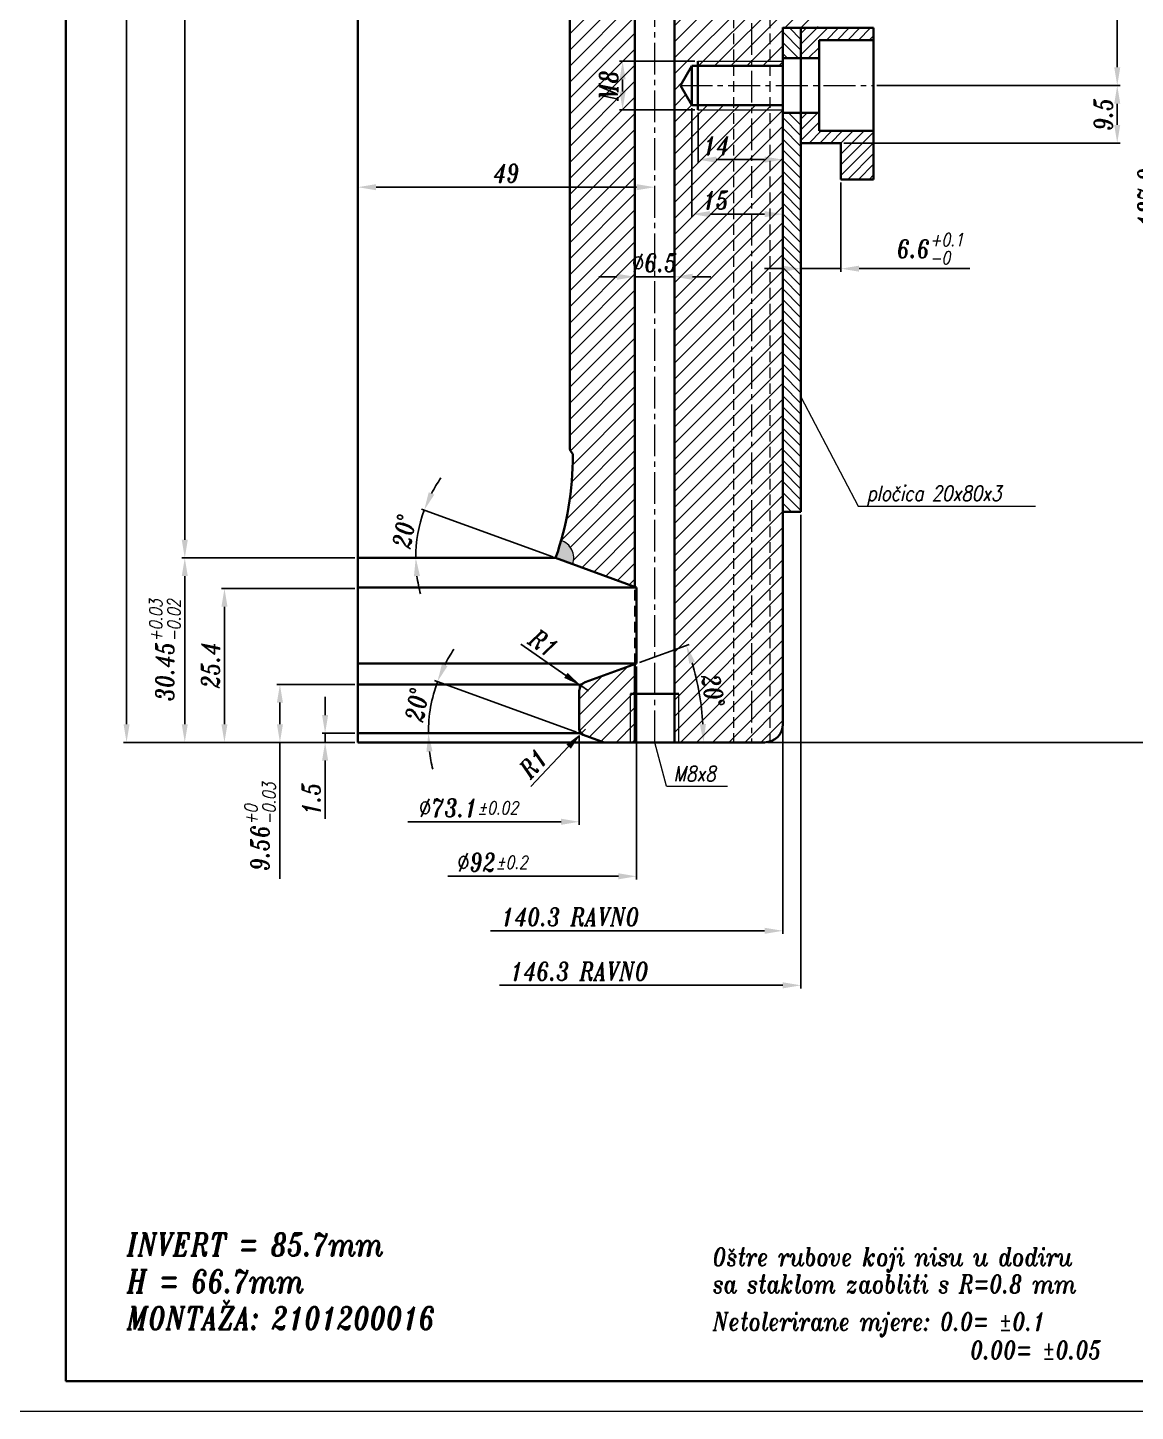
# Model space of a CAD drawing. Extents: x -199 to 935, y -94 to 506.
# Drawn here: x 25.2 to 208.1, y -94.1 to 134.3 of the extents above; entities that cross this region are included whole.
import ezdxf

# ---------------------------------------------------------------- set-up
doc = ezdxf.new("R2010")
doc.units = 0
doc.header["$LTSCALE"] = 7
doc.header["$MEASUREMENT"] = 0
doc.linetypes.add('CENTER2', pattern=[1.125, 0.75, -0.125, 0.125, -0.125])
doc.linetypes.add('HIDDEN', pattern=[0.375, 0.25, -0.125])
doc.layers.get('0').update_dxf_attribs({"linetype": 'CONTINUOUS', "lineweight": 15})
for name, color, linetype, lineweight in [('1', 1, 'CENTER2', 15), ('2', 2, 'HIDDEN', 15), ('3', 3, 'CONTINUOUS', 30), ('8', 252, 'CONTINUOUS', 15)]:
    doc.layers.add(name, color=color, linetype=linetype, lineweight=lineweight)
doc.styles.add('ITALICT', font='ITALICT.shx', dxfattribs={"width": 0.8, "height": 3})
doc.dimstyles.get("Standard").update_dxf_attribs({"dimtxt": 3, "dimasz": 3, "dimexe": 0.5, "dimexo": 0.5, "dimgap": 0.8, "dimtad": 1, "dimdsep": 46, "dimtxsty": 'ITALICT', "dimcen": 0.09, "dimazin": 2, "dimtfac": 1, "dimtmove": 0, "dimatfit": 3, "dimfxl": 1, "dimtolj": 1, "dimtzin": 0, "dimarcsym": 0})

# ---------------------------------------------------------------- blocks, each defined once
blk = doc.blocks.new('*D16')
at = {"color": 0, "lineweight": -2, "transparency": 16777216}
for p, q in [((135.88, 120.27), (135.88, 112.03)), ((138.88, 112.53), (146.88, 112.53))]:
    blk.add_line(p, q, dxfattribs=at)
at = {"color": 0, "transparency": 16777216}
for points in [[(138.88, 113.03), (138.88, 112.03), (135.88, 112.53)], [(146.88, 113.03), (146.88, 112.03), (149.88, 112.53)]]:
    blk.add_solid(points, dxfattribs=at)
at = {"color": 0, "transparency": 16777216, "insert": (138.88, 114.83), "char_height": 3, "attachment_point": 5, "style": 'ITALICT'}
blk.add_mtext('\\A1;14', dxfattribs=at)
blk = doc.blocks.new('*D17')
at = {"color": 0, "lineweight": -2, "transparency": 16777216}
for p, q in [((134.88, 121.02), (134.88, 103.03)), ((137.88, 103.53), (146.88, 103.53))]:
    blk.add_line(p, q, dxfattribs=at)
at = {"color": 0, "transparency": 16777216}
for points in [[(137.88, 104.03), (137.88, 103.03), (134.88, 103.53)], [(146.88, 104.03), (146.88, 103.03), (149.88, 103.53)]]:
    blk.add_solid(points, dxfattribs=at)
at = {"color": 0, "transparency": 16777216, "insert": (138.84, 105.83), "char_height": 3, "attachment_point": 5, "style": 'ITALICT'}
blk.add_mtext('\\A1;15', dxfattribs=at)
blk = doc.blocks.new('*D26')
at = {"color": 0, "lineweight": -2, "transparency": 16777216}
for p, q in [((158.18, 260.47), (205.6, 260.47)), ((205.1, 257.47), (205.1, 127.77)), ((165.38, 124.77), (205.6, 124.77))]:
    blk.add_line(p, q, dxfattribs=at)
at = {"color": 0, "transparency": 16777216}
for points in [[(204.6, 257.47), (205.6, 257.47), (205.1, 260.47)], [(204.6, 127.77), (205.6, 127.77), (205.1, 124.77)]]:
    blk.add_solid(points, dxfattribs=at)
at = {"color": 0, "transparency": 16777216, "insert": (202.8, 190.04), "char_height": 3, "attachment_point": 5, "rotation": 90, "style": 'ITALICT'}
blk.add_mtext('\\A1;135.7{}{\\H0.71x;\\C3;%%p0.1}', dxfattribs=at)
blk = doc.blocks.new('*D27')
at = {"color": 0, "lineweight": -2, "transparency": 16777216}
for p, q in [((122.48, 93.19), (119.48, 93.19)), ((125.48, 93.19), (131.98, 93.19)), ((134.98, 93.19), (137.98, 93.19))]:
    blk.add_line(p, q, dxfattribs=at)
at = {"color": 0, "transparency": 16777216}
for points in [[(122.48, 93.69), (122.48, 92.69), (125.48, 93.19)], [(134.98, 93.69), (134.98, 92.69), (131.98, 93.19)]]:
    blk.add_solid(points, dxfattribs=at)
at = {"color": 0, "transparency": 16777216, "insert": (128.73, 95.49), "char_height": 3, "attachment_point": 5, "style": 'ITALICT'}
blk.add_mtext('\\A1;%%c6.5', dxfattribs=at)
blk = doc.blocks.new('*D28')
at = {"color": 0, "lineweight": -2, "transparency": 16777216}
for p, q in [((74.19, 279.47), (50.64, 279.47)), ((51.14, 276.47), (51.14, 49.77)), ((79.23, 46.77), (50.64, 46.77))]:
    blk.add_line(p, q, dxfattribs=at)
at = {"color": 0, "transparency": 16777216}
for points in [[(50.64, 276.47), (51.64, 276.47), (51.14, 279.47)], [(50.64, 49.77), (51.64, 49.77), (51.14, 46.77)]]:
    blk.add_solid(points, dxfattribs=at)
at = {"color": 0, "transparency": 16777216, "insert": (48.84, 163.62), "char_height": 3, "attachment_point": 5, "rotation": 90, "style": 'ITALICT'}
blk.add_mtext('\\A1;232.7{}{\\H0.71x;\\C3;%%p0.05}', dxfattribs=at)
blk = doc.blocks.new('*D29')
at = {"color": 0, "lineweight": -2, "transparency": 16777216}
for p, q in [((79.23, 46.77), (50.64, 46.77)), ((51.14, 43.77), (51.14, 19.32)), ((79.23, 16.32), (50.64, 16.32))]:
    blk.add_line(p, q, dxfattribs=at)
at = {"color": 0, "transparency": 16777216}
for points in [[(50.64, 43.77), (51.64, 43.77), (51.14, 46.77)], [(50.64, 19.32), (51.64, 19.32), (51.14, 16.32)]]:
    blk.add_solid(points, dxfattribs=at)
at = {"color": 0, "transparency": 16777216, "insert": (47.85, 31.54), "char_height": 3, "attachment_point": 5, "rotation": 90, "style": 'ITALICT'}
blk.add_mtext('\\A1;30.45{}{\\H0.71x;\\C3;\\S+0.03^ -0.02;}', dxfattribs=at)
blk = doc.blocks.new('*D30')
at = {"color": 0, "lineweight": -2, "transparency": 16777216}
for p, q in [((135.38, 128.77), (122.93, 128.77)), ((123.43, 125.77), (123.43, 123.77)), ((135.38, 120.77), (122.93, 120.77))]:
    blk.add_line(p, q, dxfattribs=at)
at = {"color": 0, "transparency": 16777216}
for points in [[(122.93, 125.77), (123.93, 125.77), (123.43, 128.77)], [(122.93, 123.77), (123.93, 123.77), (123.43, 120.77)]]:
    blk.add_solid(points, dxfattribs=at)
at = {"color": 0, "transparency": 16777216, "insert": (121.13, 124.77), "char_height": 3, "attachment_point": 5, "rotation": 90, "style": 'ITALICT'}
blk.add_mtext('\\A1;M8', dxfattribs=at)
blk = doc.blocks.new('*D32')
at = {"color": 0, "lineweight": -2, "transparency": 16777216}
for p, q in [((74.31, 20.82), (74.31, 23.82)), ((79.23, 17.82), (73.81, 17.82)), ((79.23, 16.32), (73.81, 16.32)), ((74.31, 17.82), (74.31, 16.32)), ((74.31, 13.32), (74.31, 3.69))]:
    blk.add_line(p, q, dxfattribs=at)
at = {"color": 0, "transparency": 16777216}
for points in [[(73.81, 20.82), (74.81, 20.82), (74.31, 17.82)], [(73.81, 13.32), (74.81, 13.32), (74.31, 16.32)]]:
    blk.add_solid(points, dxfattribs=at)
at = {"color": 0, "transparency": 16777216, "insert": (72.01, 7), "char_height": 3, "attachment_point": 5, "rotation": 90, "style": 'ITALICT'}
blk.add_mtext('\\A1;1.5', dxfattribs=at)
blk = doc.blocks.new('*D33')
at = {"color": 0, "linetype": 'ByBlock', "lineweight": -2, "transparency": 16777216}
for p, q in [((79.23, 25.88), (66.35, 25.88)), ((66.85, 22.88), (66.85, 19.32)), ((79.23, 16.32), (66.35, 16.32)), ((66.85, 16.32), (66.85, -6.24))]:
    blk.add_line(p, q, dxfattribs=at)
at = {"color": 0, "transparency": 16777216}
for points in [[(66.35, 22.88), (67.35, 22.88), (66.85, 25.88)], [(66.35, 19.32), (67.35, 19.32), (66.85, 16.32)]]:
    blk.add_solid(points, dxfattribs=at)
at = {"color": 0, "transparency": 16777216, "insert": (63.57, 2.39), "char_height": 3, "attachment_point": 5, "rotation": 90, "style": 'ITALICT'}
blk.add_mtext('\\A1;9.56{}{\\H0.71x;\\C3;\\S+0^ -0.03;}', dxfattribs=at)
blk = doc.blocks.new('*D34')
at = {"color": 0, "lineweight": -2, "transparency": 16777216}
for p, q in [((79.23, 41.72), (57.19, 41.72)), ((57.69, 19.32), (57.69, 38.72)), ((79.23, 16.32), (57.19, 16.32))]:
    blk.add_line(p, q, dxfattribs=at)
at = {"color": 0, "transparency": 16777216}
for points in [[(57.19, 38.72), (58.19, 38.72), (57.69, 41.72)], [(57.19, 19.32), (58.19, 19.32), (57.69, 16.32)]]:
    blk.add_solid(points, dxfattribs=at)
at = {"color": 0, "transparency": 16777216, "insert": (55.39, 29.02), "char_height": 3, "attachment_point": 5, "rotation": 90, "style": 'ITALICT'}
blk.add_mtext('\\A1;25.4', dxfattribs=at)
blk = doc.blocks.new('*D42')
at = {"color": 0, "lineweight": -2, "transparency": 16777216}
for p, q in [((50.64, 279.47), (41.03, 279.47)), ((41.53, 276.47), (41.53, 19.32)), ((79.23, 16.32), (41.03, 16.32))]:
    blk.add_line(p, q, dxfattribs=at)
at = {"color": 0, "transparency": 16777216}
for points in [[(41.03, 276.47), (42.03, 276.47), (41.53, 279.47)], [(41.03, 19.32), (42.03, 19.32), (41.53, 16.32)]]:
    blk.add_solid(points, dxfattribs=at)
at = {"color": 0, "transparency": 16777216, "insert": (38.25, 148.39), "char_height": 3, "attachment_point": 5, "rotation": 90, "style": 'ITALICT'}
blk.add_mtext('\\A1;263.15{}{\\H0.71x;\\C3;\\S+0.08^ -0.07;}', dxfattribs=at)
blk = doc.blocks.new('*D43')
at = {"color": 0, "lineweight": -2, "transparency": 16777216}
for p, q in [((106.6, 32.51), (114.07, 27.38)), ((117.78, 24.83), (116.54, 25.68))]:
    blk.add_line(p, q, dxfattribs=at)
at = {"color": 0, "transparency": 16777216}
blk.add_solid([(114.35, 27.79), (113.78, 26.96), (116.54, 25.68)], dxfattribs=at)
at = {"color": 0, "transparency": 16777216, "insert": (110.4, 32.69), "char_height": 3, "attachment_point": 5, "rotation": 325.498, "style": 'ITALICT'}
blk.add_mtext('\\A1;R1', dxfattribs=at)
blk = doc.blocks.new('*D48')
at = {"color": 0, "lineweight": -2, "transparency": 16777216}
for p, q in [((125.73, 28.82), (125.73, -6.3)), ((122.73, -5.8), (94.59, -5.8))]:
    blk.add_line(p, q, dxfattribs=at)
at = {"color": 0, "transparency": 16777216}
blk.add_solid([(122.73, -5.3), (122.73, -6.3), (125.73, -5.8)], dxfattribs=at)
at = {"color": 0, "transparency": 16777216, "insert": (101.94, -3.5), "char_height": 3, "attachment_point": 5, "style": 'ITALICT'}
blk.add_mtext('\\A1;%%c92{}{\\H0.71x;\\C3;%%p0.2}', dxfattribs=at)
blk = doc.blocks.new('*D49')
at = {"color": 0, "lineweight": -2, "transparency": 16777216}
for p, q in [((116.28, 17.32), (116.28, 2.7)), ((113.28, 3.2), (87.97, 3.2))]:
    blk.add_line(p, q, dxfattribs=at)
at = {"color": 0, "transparency": 16777216}
blk.add_solid([(113.28, 3.7), (113.28, 2.7), (116.28, 3.2)], dxfattribs=at)
at = {"color": 0, "transparency": 16777216, "insert": (98, 5.5), "char_height": 3, "attachment_point": 5, "style": 'ITALICT'}
blk.add_mtext('\\A1;%%c73.1{}{\\H0.71x;\\C3;%%p0.02}', dxfattribs=at)
blk = doc.blocks.new('*D50')
at = {"color": 0, "lineweight": -2, "transparency": 16777216}
for p, q in [((79.73, 107.6), (79.73, 107.48)), ((125.73, 107.98), (82.73, 107.98))]:
    blk.add_line(p, q, dxfattribs=at)
at = {"color": 0, "transparency": 16777216}
for points in [[(82.73, 108.48), (82.73, 107.48), (79.73, 107.98)], [(125.73, 108.48), (125.73, 107.48), (128.73, 107.98)]]:
    blk.add_solid(points, dxfattribs=at)
at = {"color": 0, "transparency": 16777216, "insert": (104.23, 110.28), "char_height": 3, "attachment_point": 5, "style": 'ITALICT'}
blk.add_mtext('\\A1;49', dxfattribs=at)
blk = doc.blocks.new('*D51')
at = {"color": 0, "linetype": 'ByBlock', "lineweight": -2, "transparency": 16777216}
for p, q in [((159.48, 108.77), (159.48, 94.03)), ((149.88, 94.53), (146.88, 94.53)), ((152.88, 94.53), (159.48, 94.53)), ((162.48, 94.53), (180.77, 94.53))]:
    blk.add_line(p, q, dxfattribs=at)
at = {"color": 0, "transparency": 16777216}
for points in [[(149.88, 95.03), (149.88, 94.03), (152.88, 94.53)], [(162.48, 95.03), (162.48, 94.03), (159.48, 94.53)]]:
    blk.add_solid(points, dxfattribs=at)
at = {"color": 0, "transparency": 16777216, "insert": (174.23, 97.81), "char_height": 3, "attachment_point": 5, "style": 'ITALICT'}
blk.add_mtext('\\A1;6.6{}{\\H0.71x;\\C3;\\S+0.1^ -0;}', dxfattribs=at)
blk = doc.blocks.new('*D52')
at = {"color": 0, "lineweight": -2, "transparency": 16777216}
for p, q in [((165.38, 124.77), (205.6, 124.77)), ((205.1, 118.27), (205.1, 121.77)), ((159.98, 115.27), (205.6, 115.27))]:
    blk.add_line(p, q, dxfattribs=at)
at = {"color": 0, "transparency": 16777216}
for points in [[(204.6, 121.77), (205.6, 121.77), (205.1, 124.77)], [(204.6, 118.27), (205.6, 118.27), (205.1, 115.27)]]:
    blk.add_solid(points, dxfattribs=at)
at = {"color": 0, "transparency": 16777216, "insert": (202.8, 120.02), "char_height": 3, "attachment_point": 5, "rotation": 90, "style": 'ITALICT'}
blk.add_mtext('\\A1;9.5', dxfattribs=at)
blk = doc.blocks.new('*D53')
at = {"color": 0, "lineweight": -2, "transparency": 16777216}
for p, q in [((149.88, 18.82), (149.88, -15.3)), ((146.88, -14.8), (101.6, -14.8))]:
    blk.add_line(p, q, dxfattribs=at)
at = {"color": 0, "transparency": 16777216}
blk.add_solid([(146.88, -14.3), (146.88, -15.3), (149.88, -14.8)], dxfattribs=at)
at = {"color": 0, "transparency": 16777216, "insert": (114.8, -12.5), "char_height": 3, "attachment_point": 5, "style": 'ITALICT'}
blk.add_mtext('\\A1;140.3 RAVNO', dxfattribs=at)
blk = doc.blocks.new('*D54')
at = {"color": 0, "lineweight": -2, "transparency": 16777216}
for p, q in [((152.88, 53.87), (152.88, -24.3)), ((149.88, -23.8), (103.1, -23.8))]:
    blk.add_line(p, q, dxfattribs=at)
at = {"color": 0, "transparency": 16777216}
blk.add_solid([(149.88, -23.3), (149.88, -24.3), (152.88, -23.8)], dxfattribs=at)
at = {"color": 0, "transparency": 16777216, "insert": (116.3, -21.5), "char_height": 3, "attachment_point": 5, "style": 'ITALICT'}
blk.add_mtext('\\A1;146.3 RAVNO', dxfattribs=at)
blk = doc.blocks.new('*D58')
at = {"color": 0, "lineweight": -2, "transparency": 16777216}
blk.add_line((115.81, 17.99), (92.39, 26.51), dxfattribs=at)
for start, end in [(146.1957, 153.0978), (160, 180), (186.9022, 193.8043)]:
    blk.add_arc((116.28, 17.82), 24.92, start, end, dxfattribs=at)
at = {"color": 0, "transparency": 16777216}
for points in [[(94.51, 28.89), (93.6, 29.29), (92.86, 26.34)], [(91.04, 14.79), (92.04, 14.85), (91.36, 17.82)]]:
    blk.add_solid(points, dxfattribs=at)
at = {"color": 0, "transparency": 16777216, "insert": (89.47, 22.54), "char_height": 3, "attachment_point": 5, "rotation": 80, "style": 'ITALICT'}
blk.add_mtext('\\A1;20°', dxfattribs=at)
blk = doc.blocks.new('*D68')
at = {"color": 0, "lineweight": -2, "transparency": 16777216}
blk.add_line((126.2, 29.49), (134.44, 32.49), dxfattribs=at)
blk.add_arc((90.01, 16.32), 46.78, 3.6752, 16.3248, dxfattribs=at)
at = {"color": 0, "transparency": 16777216}
for points in [[(134.43, 29.31), (135.38, 29.62), (133.97, 32.32)], [(137.19, 19.33), (136.19, 19.3), (136.79, 16.32)]]:
    blk.add_solid(points, dxfattribs=at)
at = {"color": 0, "transparency": 16777216, "insert": (138.34, 24.84), "char_height": 3, "attachment_point": 5, "rotation": 280, "style": 'ITALICT'}
blk.add_mtext('\\A1;20°', dxfattribs=at)
blk = doc.blocks.new('*D69')
at = {"color": 0, "lineweight": -2, "transparency": 16777216}
for p, q in [((117.28, 18.52), (116.59, 17.79)), ((108.29, 9.05), (114.52, 15.62))]:
    blk.add_line(p, q, dxfattribs=at)
at = {"color": 0, "transparency": 16777216}
blk.add_solid([(114.16, 15.96), (114.88, 15.27), (116.59, 17.79)], dxfattribs=at)
at = {"color": 0, "transparency": 16777216, "insert": (108.7, 12.83), "char_height": 3, "attachment_point": 5, "rotation": 46.4913, "style": 'ITALICT'}
blk.add_mtext('\\A1;R1', dxfattribs=at)
blk = doc.blocks.new('*D93')
at = {"color": 0, "lineweight": -2, "transparency": 16777216}
for p, q in [((148.23, 204.22), (212.8, 204.22)), ((212.3, 19.32), (212.3, 201.22)), ((147.38, 16.32), (212.8, 16.32))]:
    blk.add_line(p, q, dxfattribs=at)
at = {"color": 0, "transparency": 16777216}
for points in [[(211.8, 201.22), (212.8, 201.22), (212.3, 204.22)], [(211.8, 19.32), (212.8, 19.32), (212.3, 16.32)]]:
    blk.add_solid(points, dxfattribs=at)
at = {"color": 0, "transparency": 16777216, "insert": (210, 106.26), "char_height": 3, "attachment_point": 5, "rotation": 90, "style": 'ITALICT'}
blk.add_mtext('\\A1;187.9', dxfattribs=at)
blk = doc.blocks.new('*D115')
at = {"color": 0, "linetype": 'ByBlock', "lineweight": -2, "transparency": 16777216}
blk.add_line((111.9, 46.94), (90.2, 54.84), dxfattribs=at)
for start, end in [(145.101, 152.5505), (160, 180), (187.4495, 194.899)]:
    blk.add_arc((112.37, 46.77), 23.09, start, end, dxfattribs=at)
at = {"color": 0, "transparency": 16777216}
for points in [[(92.34, 57.21), (91.42, 57.61), (90.67, 54.67)], [(88.98, 43.74), (89.97, 43.81), (89.28, 46.77)]]:
    blk.add_solid(points, dxfattribs=at)
at = {"color": 0, "transparency": 16777216, "insert": (87.37, 51.18), "char_height": 3, "attachment_point": 5, "rotation": 80, "style": 'ITALICT'}
blk.add_mtext('\\A1;20°', dxfattribs=at)
blk = doc.blocks.new('*D116')
at = {"color": 0, "linetype": 'ByBlock', "lineweight": -2, "transparency": 16777216}
blk.add_arc((128.73, 184.18), 77.43, 92.2201, 100.7799, dxfattribs=at)
at = {"color": 0, "transparency": 16777216}
for points in [[(114.35, 259.75), (114.14, 260.73), (111.31, 259.62)], [(125.72, 262.05), (125.74, 261.05), (128.73, 261.61)]]:
    blk.add_solid(points, dxfattribs=at)
at = {"color": 0, "transparency": 16777216, "insert": (119.7, 263.39), "char_height": 3, "attachment_point": 5, "rotation": 6.5, "style": 'ITALICT'}
blk.add_mtext('\\A1;13°', dxfattribs=at)

msp = doc.modelspace()

# ---------------------------------------------------------------- hatches: boundary and pattern name
h = msp.add_hatch(color=256)
h.dxf.hatch_style = 1
h.paths.add_polyline_path([(113.2673, 49.6312, -0.01439098), (112.3709, 46.7683), (115.19, 45.7422, 0.42764567)])
at = {"layer": '8'}
h = msp.add_hatch(dxfattribs=at)
h.set_pattern_fill('ANSI31', color=256, scale=15)
h.paths.add_polyline_path([(149.8759, 128.7683), (135.8759, 128.7683), (135.8759, 128.0183), (149.8759, 128.0183)], flags=17)
h.paths.add_polyline_path([(149.8759, 121.5183), (135.8759, 121.5183), (135.8759, 120.7683), (149.8759, 120.7683)], flags=17)
h.paths.add_polyline_path([(155.7259, 184.7183), (144.6759, 195.7683), (144.6759, 279.4683), (132.7259, 279.4683), (132.7259, 271.4683), (131.9759, 271.4683), (131.9759, 24.3183), (132.7259, 24.3183), (132.7259, 16.3183), (146.8759, 16.3183, 0.41421356), (149.8759, 19.3183), (149.8759, 120.7683), (135.8759, 120.7683), (135.8759, 121.5183), (134.8759, 121.5183), (132.9995, 124.7683), (134.8759, 128.0183), (135.8759, 128.0183), (135.8759, 128.7683), (149.8759, 128.7683), (149.8759, 134.3683), (155.7259, 134.3683)])
h.paths.add_polyline_path([(125.4759, 24.3183), (124.7259, 24.3183), (124.7259, 16.3183), (125.4759, 16.3183)])
h.paths.add_polyline_path([(132.7259, 24.3183), (131.9759, 24.3183), (131.9759, 16.3183), (132.7259, 16.3183)], flags=17)
h.paths.add_polyline_path([(124.7259, 24.3183), (125.4759, 24.3183), (125.4759, 29.2268), (117.2629, 26.2375, 0.31529879), (116.2759, 24.8279), (116.2759, 18.5185, 0.31529879), (116.9339, 17.5788), (120.3971, 16.3183), (124.7259, 16.3183)])
h.paths.add_polyline_path([(125.4759, 183.8055), (118.845, 212.5272), (100.2335, 209.1245, 0.15558663), (105.8489, 199.0371), (106.8646, 198.0829, -0.20869357), (115.2204, 178.6009), (114.8209, 178.0683, 0.16227766), (114.7209, 177.7683), (114.7209, 64.7683, 0.33076978), (114.9445, 64.2155, -0.28407904), (115.2209, 63.7683, -0.06876932), (113.2673, 49.6312, -0.42764567), (115.19, 45.7422), (125.4759, 41.9984)])
h.paths.add_polyline_path([(114.5827, 230.9889), (97.9182, 229.1204), (99.9759, 210.7683, 0.01268842), (100.1076, 209.8131), (118.6873, 213.21)])
h.paths.add_polyline_path([(110.0253, 250.7293), (95.6758, 249.1204), (97.8402, 229.8161), (114.4242, 231.6755)])
h.paths.add_polyline_path([(106.6072, 265.5346), (93.994, 264.1204), (95.5978, 249.8161), (109.8668, 251.4159)])
h.paths.add_polyline_path([(102.6207, 279.4683), (95.801, 279.4683, -0.45479596), (92.6352, 276.239), (93.916, 264.8161), (106.4487, 266.2213), (105.9624, 268.3275), (105.2317, 268.1588)])
h.paths.add_polyline_path([(103.3904, 279.4683), (102.6207, 279.4683), (105.2317, 268.1588), (105.9624, 268.3275)], flags=17)
h.paths.add_polyline_path([(110.9052, 279.1475), (110.2798, 278.5222), (112.2959, 269.7897), (113.0266, 269.9584)])
h.paths.add_polyline_path([(125.4759, 279.4683), (124.7259, 279.4683), (124.7259, 271.4683), (125.4759, 271.4683)], flags=17)
h.paths.add_polyline_path([(132.7259, 279.4683), (131.9759, 279.4683), (131.9759, 271.4683), (132.7259, 271.4683)], flags=17)
h.paths.add_polyline_path([(124.7259, 279.4683), (111.2259, 279.4683), (110.9052, 279.1475), (113.0266, 269.9584), (112.2959, 269.7897), (125.4759, 212.7007), (125.4759, 271.4683), (124.7259, 271.4683)])
h.paths.add_polyline_path([(116.6549, 260.7815), (123.255, 261.5335), (122.7456, 266.0045), (116.1454, 265.2526)], flags=24)
h.paths.add_polyline_path([(124.033, 93.2377), (133.4187, 93.2377), (133.4187, 97.7377), (124.033, 97.7377)], flags=9)
h.paths.add_polyline_path([(135.4904, 28.0585), (136.763, 20.8412), (141.1946, 21.6227), (139.922, 28.8399)], flags=24)
h.paths.add_polyline_path([(136.2083, 103.5777), (141.4797, 103.5777), (141.4797, 108.0777), (136.2083, 108.0777)], flags=24)
h.paths.add_polyline_path([(136.2973, 112.5777), (141.4545, 112.5777), (141.4545, 117.0777), (136.2973, 117.0777)], flags=24)
h.paths.add_polyline_path([(132.8472, 245.5023), (141.9923, 247.6136), (140.9801, 251.9983), (131.8349, 249.8869)], flags=9)
h.paths.add_polyline_path([(123.377, 121.3897), (123.377, 128.1468), (118.877, 128.1468), (118.877, 121.3897)], flags=24)
h.paths.add_polyline_path([(107.6966, 225.6307), (109.7822, 216.5969), (114.1669, 217.6092), (112.0813, 226.643)], flags=24)
h = msp.add_hatch(dxfattribs=at)
h.set_pattern_fill('ANSI31', color=256, scale=10, angle=90, style=0)
h.set_pattern_definition([(135, (-47.3794, -88.0965), (-0.8838835, -0.8838835), [])])
h.paths.add_polyline_path([(152.8759, 54.3683), (152.8759, 63.7683), (149.8759, 63.7683), (149.8759, 54.3683)])
h.paths.add_polyline_path([(149.8759, 63.7683), (152.8759, 63.7683), (152.8759, 87.7683), (149.8759, 87.7683)])
h.paths.add_polyline_path([(149.8759, 87.7683), (152.8759, 87.7683), (152.8759, 99.7683), (149.8759, 99.7683)])
h.paths.add_polyline_path([(152.8759, 120.2683), (149.8759, 120.2683), (149.8759, 99.7683), (152.8759, 99.7683)])
h.paths.add_polyline_path([(152.8759, 134.2683), (149.8759, 134.2683), (149.8759, 129.2683), (152.8759, 129.2683)])
h = msp.add_hatch(dxfattribs=at)
h.set_pattern_fill('ANSI31', color=256, scale=10, style=0)
h.set_pattern_definition([(45, (-47.3794, -88.0965), (-0.8838835, 0.8838835), [])])
h.paths.add_polyline_path([(155.8759, 132.2683), (164.8759, 132.2683), (164.8759, 134.2683), (152.8759, 134.2683), (152.8759, 129.2683), (155.8759, 129.2683)])
h.paths.add_polyline_path([(155.8759, 117.2683), (155.8759, 120.2683), (152.8759, 120.2683), (152.8759, 115.2683), (159.4759, 115.2683), (159.4759, 109.2683), (164.8759, 109.2683), (164.8759, 117.2683)])

# ---------------------------------------------------------------- linework, layer by layer
for p, q in [((135.8759, 128.7683), (149.8759, 128.7683)), ((135.8759, 120.7683), (149.8759, 120.7683)), ((152.8759, 73.3436), (162.3479, 55.3047)), ((162.3479, 55.3047), (191.5801, 55.3047)), ((124.7259, 16.3183), (124.7259, 24.3183)), ((132.7259, 16.3183), (132.7259, 24.3183)), ((130.676, 9.1076), (128.7784, 16.3183)), ((130.676, 9.1076), (140.7745, 9.1076)), ((11.4997, -94.1371), (431.4997, -94.1371))]:
    msp.add_line(p, q)
msp.add_arc((112.3709, 46.7683), 3, 339.99998, 73.058825)
at = {"layer": '1'}
for p, q in [((128.7259, 16.3183), (128.7259, 279.4683)), ((144.7259, 205.9503), (144.7259, 16.3183)), ((132.9995, 124.7683), (164.8759, 124.7683))]:
    msp.add_line(p, q, dxfattribs=at)
at = {"layer": '2'}
for p, q in [((141.7259, 204.2183), (141.7259, 16.3183)), ((147.7259, 204.2183), (147.7259, 16.4412)), ((125.4759, 29.2268), (125.4759, 41.9984)), ((116.2759, 25.8783), (117.2629, 26.2375)), ((116.2759, 25.8783), (116.2759, 24.8279)), ((116.2759, 18.5185), (116.2759, 17.8183)), ((116.2759, 17.8183), (116.9339, 17.5788))]:
    msp.add_line(p, q, dxfattribs=at)
at = {"layer": '3'}
for p, q in [((31.4997, 501.465), (31.4997, -89.1371)), ((79.7259, 279.4683), (79.7259, 16.3183)), ((131.9759, 16.3183), (131.9759, 279.4683)), ((125.4759, 41.9984), (125.4759, 183.8055)), ((114.7209, 64.7683), (114.7209, 177.7683)), ((149.8759, 134.3683), (149.8759, 19.3183)), ((149.8759, 134.2683), (164.8759, 134.2683)), ((152.8759, 134.2683), (152.8759, 54.3683)), ((164.8759, 134.2683), (164.8759, 109.2683)), ((155.8759, 132.2683), (164.8759, 132.2683)), ((155.8759, 132.2683), (155.8759, 117.2683)), ((134.8759, 128.0183), (132.9995, 124.7683)), ((134.8759, 128.0183), (134.8759, 121.5183)), ((134.8759, 128.0183), (149.8759, 128.0183)), ((135.8759, 128.7683), (135.8759, 120.7683)), ((149.8759, 129.2683), (155.8759, 129.2683)), ((134.8759, 121.5183), (132.9995, 124.7683)), ((134.8759, 121.5183), (149.8759, 121.5183)), ((149.8759, 120.2683), (155.8759, 120.2683)), ((155.8759, 117.2683), (164.8759, 117.2683)), ((152.8759, 115.2683), (159.4759, 115.2683)), ((159.4759, 115.2683), (159.4759, 109.2683)), ((159.4759, 109.2683), (164.8759, 109.2683)), ((115.1209, 64.0683), (114.8209, 64.4683)), ((149.8759, 54.3683), (152.8759, 54.3683)), ((79.7259, 46.7683), (112.3709, 46.7683)), ((112.3709, 46.7683), (125.7259, 41.9074)), ((79.7259, 41.9074), (125.7259, 41.9074)), ((125.7259, 41.9074), (125.7259, 29.3178)), ((125.7259, 29.3178), (79.7259, 29.3178)), ((117.2629, 26.2375), (125.7259, 29.3178)), ((125.4759, 16.3183), (125.4759, 29.2268)), ((79.7259, 25.8783), (116.2759, 25.8783)), ((116.2759, 24.8279), (116.2759, 18.5185)), ((124.7259, 24.3183), (132.7259, 24.3183)), ((116.2759, 17.8183), (79.7259, 17.8183)), ((79.7259, 16.3183), (146.8759, 16.3183)), ((116.9339, 17.5788), (120.3971, 16.3183)), ((31.4997, -89.1371), (426.4997, -89.1371))]:
    msp.add_line(p, q, dxfattribs=at)
for centre, radius, start, end in [((115.2209, 64.7683), 0.5, 180, 216.869898), ((114.7209, 63.7683), 0.5, 0, 36.869898), ((63.0941, 63.7683), 52.1268, 340.966065, 0), ((117.7759, 24.8279), 1.5, 110, 180), ((117.2759, 18.5185), 1, 180, 250), ((146.8759, 19.3183), 3, 270, 0)]:
    msp.add_arc(centre, radius, start, end, dxfattribs=at)

# ---------------------------------------------------------------- texts
at = {"style": 'ITALICT', "width": 0.8}
for s, height, p in [('pločica 20x80x3', 2.5, (163.7712, 56.1905)), ('M8x8', 2.5, (131.8527, 9.8918)), ('INVERT = 85.7mm', 3.75, (41.5733, -68.4791)), ('Oštre rubove koji nisu u dodiru ', 3, (138.3254, -70.1416)), ('H = 66.7mm', 3.75, (41.5733, -74.5505)), ('sa staklom zaobliti s R=0.8 mm', 3, (138.3254, -74.624)), ('MONTAŽA: 2101200016', 3.75, (41.5733, -80.6219)), ('Netolerirane mjere: 0.0= %%P0.1', 3, (138.3254, -80.8176)), ('0.00= %%P0.05', 3, (180.8271, -85.5184))]:
    msp.add_text(s, height=height, dxfattribs=at).set_placement(p)

# ---------------------------------------------------------------- dimensions: what is measured, and where the dimension line sits
for base, p1, p2, text, override, picture, middle in [((41.5305, 16.3183), (51.1384, 279.4683), (79.7259, 16.3183), '<>{}{\\H0.71x;\\C3;\\S+0.08^ -0.07;}', {"dimtp": 0.08, "dimtm": 0.07}, '*D42', (41.5305, 148.3933)), ((51.1384, 46.7683), (74.6891, 279.4683), (79.7259, 46.7683), '<>{}{\\H0.71x;\\C3;%%p0.05}', {"dimtp": 0.05, "dimtm": 0.05}, '*D28', (51.1384, 163.6183)), ((205.1032, 124.7683), (157.6759, 260.4683), (164.8759, 124.7683), '<>{}{\\H0.71x;\\C3;%%p0.1}', {"dimtp": 0.1, "dimtm": 0.1, "dimtmove": 0}, '*D26', (205.1032, 190.0367)), ((66.8506, 25.8783), (79.7259, 16.3183), (79.7259, 25.8783), '<>{}{\\H0.71x;\\C3;\\S+0^ -0.03;}', {"dimpost": '<>', "dimtp": 0, "dimtm": 0.03, "dimtdec": 2, "dimfxl": 1.5, "dimtzin": 8, "dimarcsym": 1}, '*D33', (66.8506, 2.3888))]:
    dim = msp.add_linear_dim(base=base, p1=p1, p2=p2, angle=90, text=text, dimstyle='Standard', override=override)
    dim.commit()
    dim.dimension.update_dxf_attribs({"geometry": picture, "text_midpoint": middle, "dimtype": 160})
for base, line1, line2, picture, middle in [((122.8754, 261.3842), ((128.7259, 184.1758), (106.7259, 279.4683)), ((128.7259, 16.3183), (128.7259, 279.4683)), '*D116', (119.7002, 263.393)), ((89.9034, 52.0932), ((79.7259, 46.7683), (112.3709, 46.7683)), ((112.3709, 46.7683), (125.7259, 41.9074)), '*D115', (87.3667, 51.1772))]:
    dim = msp.add_angular_dim_2l(base=base, line1=line1, line2=line2, dimstyle='Standard', override={"dimarcsym": 1})
    dim.commit()
    dim.dimension.update_dxf_attribs({"geometry": picture, "text_midpoint": middle})
dim = msp.add_linear_dim(base=(212.3002, 204.2183), p1=(146.8759, 16.3183), p2=(147.7259, 204.2183), angle=90, dimstyle='Standard', override={"dimtmove": 0})
dim.commit()
dim.dimension.update_dxf_attribs({"geometry": '*D93', "text_midpoint": (212.3002, 106.2554), "dimtype": 160})
dim = msp.add_linear_dim(base=(123.427, 120.7683), p1=(135.8759, 128.7683), p2=(135.8759, 120.7683), angle=90, text='M<>', dimstyle='Standard')
dim.commit()
dim.dimension.update_dxf_attribs({"geometry": '*D30', "text_midpoint": (123.427, 124.7683), "dimtype": 160})
for base, p1, p2, picture, middle in [((205.1032, 124.7683), (159.4759, 115.2683), (164.8759, 124.7683), '*D52', (202.8032, 120.0183)), ((57.693, 41.7227), (79.7259, 16.3183), (79.7259, 41.7227), '*D34', (55.393, 29.0205)), ((74.3079, 16.3183), (79.7259, 17.8183), (79.7259, 16.3183), '*D32', (72.0079, 7.004))]:
    dim = msp.add_linear_dim(base=base, p1=p1, p2=p2, angle=90, dimstyle='Standard')
    dim.commit()
    dim.dimension.update_dxf_attribs({"geometry": picture, "text_midpoint": middle})
for base, p1, p2, picture, middle in [((149.8759, 103.5277), (134.8759, 121.5183), (149.8759, 103.5277), '*D17', (138.844, 103.5277)), ((149.8759, 112.5277), (135.8759, 120.7683), (149.8759, 112.5277), '*D16', (138.8759, 112.5277))]:
    dim = msp.add_linear_dim(base=base, p1=p1, p2=p2, dimstyle='Standard')
    dim.commit()
    dim.dimension.update_dxf_attribs({"geometry": picture, "text_midpoint": middle, "dimtype": 160})
dim = msp.add_linear_dim(base=(79.7259, 107.9828), p1=(128.7259, 107.9828), p2=(79.7259, 108.0991), dimstyle='Standard')
dim.commit()
dim.dimension.update_dxf_attribs({"geometry": '*D50', "text_midpoint": (104.2259, 110.2828)})
for base, p1, p2, text, override, picture, middle in [((159.4759, 94.5277), (152.8759, 94.5277), (159.4759, 109.2683), '<>{}{\\H0.71x;\\C3;\\S+0.1^ -0;}', {"dimpost": '<>', "dimtp": 0.1, "dimfxl": 1.5, "dimtzin": 8, "dimarcsym": 1}, '*D51', (174.2279, 94.5277)), ((79.7259, -23.8006), (152.8759, 54.3683), (79.7259, 16.3183), '<> RAVNO', {"dimlfac": 2, "dimse2": 1, "dimsd2": 1, "dimtmove": 0}, '*D54', (116.3009, -23.8006)), ((79.7259, -5.8006), (125.7259, 29.3178), (79.7259, 16.3183), '%%c<>{}{\\H0.71x;\\C3;%%p0.2}', {"dimlfac": 2, "dimse2": 1, "dimsd2": 1, "dimtp": 0.2, "dimtm": 0.2, "dimtmove": 0}, '*D48', (101.9445, -5.8006)), ((79.7259, -14.8006), (149.8759, 19.3183), (79.7259, 16.3183), '<> RAVNO', {"dimlfac": 2, "dimse2": 1, "dimsd2": 1, "dimtmove": 0}, '*D53', (114.8009, -14.8006))]:
    dim = msp.add_linear_dim(base=base, p1=p1, p2=p2, text=text, dimstyle='Standard', override=override)
    dim.commit()
    dim.dimension.update_dxf_attribs({"geometry": picture, "text_midpoint": middle, "dimtype": 160})
dim = msp.add_linear_dim(base=(131.9759, 93.1877), p1=(125.4759, 93.1877), p2=(131.9759, 93.1877), text='%%c<>', dimstyle='Standard')
dim.commit()
dim.dimension.update_dxf_attribs({"geometry": '*D27', "text_midpoint": (128.7259, 93.1877), "dimtype": 160})
dim = msp.add_linear_dim(base=(51.1384, 16.3183), p1=(79.7259, 46.7683), p2=(79.7259, 16.3183), angle=90, text='<>{}{\\H0.71x;\\C3;\\S+0.03^ -0.02;}', dimstyle='Standard', override={"dimtp": 0.03, "dimtm": 0.02})
dim.commit()
dim.dimension.update_dxf_attribs({"geometry": '*D29', "text_midpoint": (47.8534, 31.5433)})
dim = msp.add_radius_dim(center=(117.7759, 24.8279), mpoint=(116.5397, 25.6776), text='R1', dimstyle='Standard')
dim.commit()
dim.dimension.update_dxf_attribs({"geometry": '*D43', "text_midpoint": (110.402, 32.6871)})
for base, line1, line2, picture, middle in [((136.4718, 21.7489), ((79.7259, 16.3183), (146.8759, 16.3183)), ((117.2629, 26.2375), (125.7259, 29.3178)), '*D68', (138.3425, 24.8406)), ((92.0291, 23.5648), ((116.2759, 17.8183), (79.7259, 17.8183)), ((116.2759, 17.8183), (120.3971, 16.3183)), '*D58', (89.471, 22.5447))]:
    dim = msp.add_angular_dim_2l(base=base, line1=line1, line2=line2, dimstyle='Standard')
    dim.commit()
    dim.dimension.update_dxf_attribs({"geometry": picture, "text_midpoint": middle})
dim = msp.add_radius_dim(center=(117.2759, 18.5185), mpoint=(116.5874, 17.7932), dimstyle='Standard')
dim.commit()
dim.dimension.update_dxf_attribs({"geometry": '*D69', "text_midpoint": (108.7034, 12.8285)})
dim = msp.add_linear_dim(base=(79.7259, 3.1994), p1=(116.2759, 17.8183), p2=(79.7259, 16.3183), text='%%c<>{}{\\H0.71x;\\C3;%%p0.02}', dimstyle='Standard', override={"dimlfac": 2, "dimse2": 1, "dimsd2": 1, "dimtp": 0.02, "dimtm": 0.02, "dimtmove": 0})
dim.commit()
dim.dimension.update_dxf_attribs({"geometry": '*D49', "text_midpoint": (98.0009, 5.4994)})

doc.saveas('drawing.dxf')
